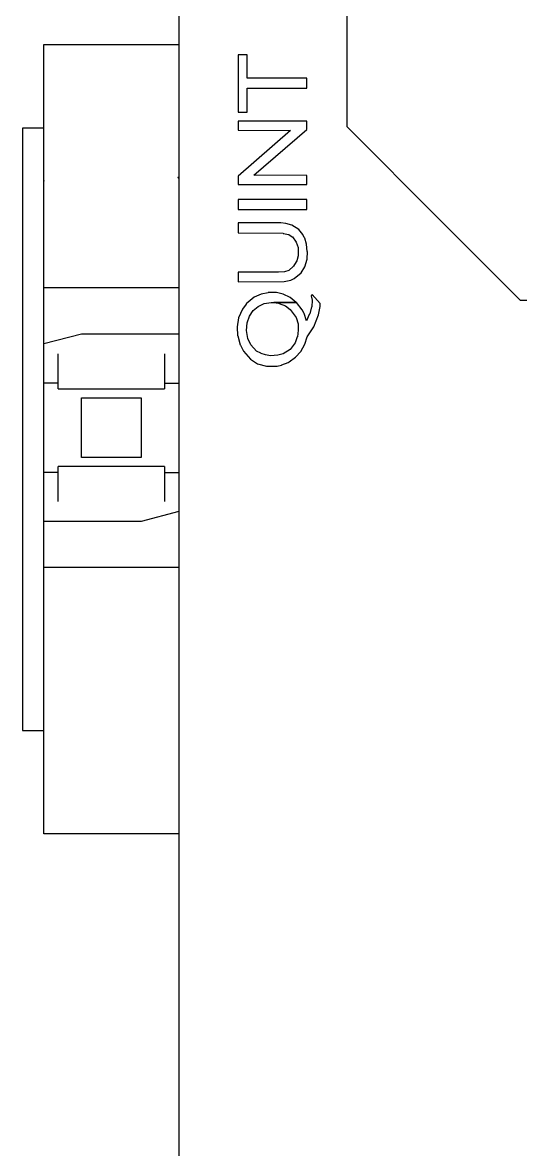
# Model space of a CAD drawing. Header units: inches. Extents: x -4 to 280, y -9 to 35.
# Drawn here: x 42.043 to 43.419, y 22.193 to 25.309 of the extents above; entities that cross this region are included whole.
import ezdxf

# ---------------------------------------------------------------- set-up
doc = ezdxf.new("R2010")
doc.units = ezdxf.units.IN
doc.header["$LTSCALE"] = 0.5
doc.header["$MEASUREMENT"] = 0
doc.linetypes.add('DOT', pattern=[0.25, 0, -0.25])
doc.layers.add('1', color=7, linetype='Continuous')
doc.layers.add('LAYER_1_0', color=160, linetype='Continuous')

# ---------------------------------------------------------------- blocks, each defined once
blk = doc.blocks.new('c2938581')
at = {"layer": '1', "color": 7}
blk.add_circle((0, 0), 0.035312, dxfattribs=at)
at = {"layer": 'LAYER_1_0', "color": 1}
for p, q in [((0.024805, 48.975133), (0.024805, -81.251544)), ((11.81151, 35.711515), (11.81151, 3.590823)), ((4.184585, 8.631687), (4.184585, 4.599202)), ((4.815727, 8.631687), (4.184585, 8.631687)), ((4.815727, 6.99251), (4.815727, 8.631687)), ((9.006169, 6.99251), (4.815727, 6.99251)), ((9.006169, 6.291089), (9.006169, 6.99251)), ((4.815727, 4.599202), (4.815727, 6.291089)), ((4.815727, 6.291089), (9.006169, 6.291089)), ((4.184585, 4.599202), (4.815727, 4.599202)), ((4.184585, 3.968061), (4.184585, 3.327962)), ((9.006169, 3.968061), (4.184585, 3.968061)), ((9.006169, 3.371715), (9.006169, 3.968061)), ((4.184585, 3.327962), (7.866531, 3.31935)), ((7.866531, 3.31935), (4.184585, 0.101975)), ((5.289255, 0.163298), (9.006169, 3.371715)), ((11.81151, 3.590823), (11.81151, 3.590823)), ((11.81151, 3.590823), (18.403872, -3.001367)), ((4.184585, 0.101975), (4.184585, -0.485414)), ((9.006169, 0.145728), (5.289255, 0.163298)), ((9.006169, -0.485414), (9.006169, 0.145728)), ((4.184585, -0.485414), (9.006169, -0.485414)), ((4.184585, -1.537546), (4.184585, -2.23001)), ((9.006169, -1.537546), (4.184585, -1.537546)), ((4.184585, -1.537546), (4.184585, -2.23001)), ((9.006169, -1.537546), (4.184585, -1.537546)), ((9.006169, -2.23001), (9.006169, -1.537546)), ((9.006169, -2.23001), (9.006169, -1.537546)), ((4.184585, -2.23001), (9.006169, -2.23001)), ((4.184585, -2.23001), (9.006169, -2.23001)), ((18.403872, -3.001367), (23.996985, -8.61205)), ((4.184585, -3.18568), (4.184585, -3.886757)), ((7.18268, -3.18568), (4.184585, -3.18568)), ((4.184585, -3.886757), (7.340637, -3.895714)), ((7.53339, -3.220475), (7.18268, -3.18568)), ((7.340637, -3.895714), (7.340637, -3.913284)), ((7.340637, -3.913284), (7.743886, -3.992177)), ((7.954209, -3.334508), (7.53339, -3.220475)), ((8.445135, -3.650079), (7.954209, -3.334508)), ((8.725738, -3.983219), (8.445135, -3.650079)), ((7.743886, -3.992177), (7.989349, -4.158575)), ((7.989349, -4.158575), (8.006746, -4.158575)), ((8.006746, -4.158575), (8.269779, -4.544425)), ((8.269779, -4.544425), (8.392597, -4.912706)), ((8.830813, -4.202327), (8.725738, -3.983219)), ((8.865953, -4.255037), (8.830813, -4.202327)), ((8.988599, -4.667071), (8.865953, -4.255037)), ((9.041309, -5.18418), (8.988599, -4.667071)), ((8.988599, -4.667071), (8.988599, -4.667071)), ((8.392597, -5.49975), (8.304919, -5.850461)), ((8.392597, -4.912706), (8.409995, -5.49975)), ((8.409995, -5.49975), (8.392597, -5.49975)), ((9.041309, -5.719203), (9.058879, -5.18418)), ((9.058879, -5.18418), (9.041309, -5.18418)), ((8.077026, -6.218742), (7.743886, -6.5257)), ((8.252209, -5.920741), (8.077026, -6.218742)), ((8.304919, -5.850461), (8.252209, -5.920741)), ((8.62049, -6.683485), (8.865953, -6.262495)), ((8.865953, -6.262495), (9.041309, -5.719203)), ((7.024894, -6.630775), (4.184585, -6.630775)), ((4.184585, -6.630775), (4.184585, -7.314627)), ((7.445713, -6.613205), (7.024894, -6.630775)), ((7.743886, -6.5257), (7.445713, -6.613205)), ((7.884101, -7.191981), (8.129564, -7.086561)), ((8.129564, -7.086561), (8.62049, -6.683485)), ((4.184585, -7.314627), (7.428143, -7.297057)), ((7.428143, -7.297057), (7.884101, -7.209207)), ((7.884101, -7.209207), (7.884101, -7.191981)), ((5.306653, -8.392942), (4.745619, -8.85734)), ((5.797579, -8.191059), (5.306653, -8.392942)), ((6.288505, -8.085984), (5.797579, -8.182446)), ((5.797579, -8.182446), (5.797579, -8.191059)), ((6.884679, -8.077026), (6.288505, -8.077026)), ((6.288505, -8.077026), (6.288505, -8.085984)), ((7.340637, -8.182446), (6.884679, -8.077026)), ((7.848961, -8.419124), (7.340637, -8.182446)), ((8.269779, -8.760878), (7.848961, -8.419124)), ((9.374449, -8.217586), (9.304342, -8.305092)), ((9.304342, -8.305092), (9.321739, -8.305092)), ((9.321739, -8.305092), (9.374449, -8.59448)), ((9.374449, -8.59448), (9.356879, -9.076449)), ((9.935483, -8.848728), (9.374449, -8.217586)), ((23.996985, -8.61205), (53.101668, -8.61205)), ((4.482586, -9.225621), (4.219725, -9.84815)), ((4.745619, -8.883523), (4.482586, -9.225621)), ((4.745619, -8.85734), (4.745619, -8.883523)), ((4.973512, -9.72516), (5.236545, -9.339654)), ((5.236545, -9.339654), (5.587256, -9.050266)), ((5.587256, -9.050266), (6.008074, -8.848728)), ((6.008074, -8.848728), (6.51657, -8.760878)), ((6.51657, -8.760878), (8.269779, -8.760878)), ((6.691753, -8.760878), (6.691753, -8.778448)), ((8.287349, -8.760878), (6.691753, -8.760878)), ((6.691753, -8.778448), (7.024894, -8.813588)), ((7.024894, -8.813588), (7.077604, -8.839771)), ((7.077604, -8.839771), (7.51582, -9.006513)), ((7.51582, -9.006513), (7.848961, -9.269374)), ((7.848961, -9.269374), (8.252209, -9.81301)), ((8.690598, -9.278331), (8.287349, -8.760878)), ((8.795846, -9.506052), (8.690598, -9.278331)), ((9.339309, -9.076449), (9.216664, -9.558762)), ((9.356879, -9.076449), (9.339309, -9.076449)), ((9.830235, -9.637655), (9.953053, -9.041653)), ((9.953053, -8.848728), (9.935483, -8.848728)), ((9.953053, -9.041653), (9.953053, -8.848728)), ((4.219725, -9.84815), (4.114478, -10.470334)), ((4.763189, -10.733539), (4.815727, -10.207473)), ((4.815727, -10.207473), (4.973512, -9.72516)), ((4.815727, -10.207473), (4.815727, -10.207473)), ((8.252209, -9.81301), (8.392597, -10.277409)), ((8.392597, -10.277409), (8.409995, -10.71597)), ((8.830813, -9.549805), (8.795846, -9.506052)), ((8.988599, -10.058301), (8.830813, -9.549805)), ((9.181524, -9.602515), (8.988599, -10.058301)), ((9.216664, -9.558762), (9.181524, -9.602515)), ((9.497095, -10.470334), (9.830235, -9.637655)), ((4.114478, -10.470334), (4.149618, -11.119046)), ((4.868437, -11.303358), (4.763189, -10.733539)), ((8.409995, -10.71597), (8.357457, -11.180368)), ((8.409995, -10.71597), (8.409995, -10.71597)), ((9.041309, -11.180368), (9.497095, -10.470334)), ((4.149618, -11.119046), (4.167015, -11.119046)), ((4.167015, -11.119046), (4.324801, -11.741574)), ((4.324801, -11.741574), (4.342371, -11.767757)), ((4.342371, -11.767757), (4.552866, -12.188748)), ((5.07876, -11.750187), (4.868437, -11.303358)), ((5.482008, -12.179791), (5.07876, -11.750187)), ((8.199672, -11.601359), (7.848961, -12.066102)), ((8.339887, -11.180368), (8.199672, -11.601359)), ((8.357457, -11.180368), (8.339887, -11.180368)), ((8.58535, -12.214931), (8.865953, -11.706434)), ((8.865953, -11.706434), (9.041309, -11.180368)), ((4.552866, -12.188748), (5.06119, -12.749609)), ((5.780181, -12.320006), (5.482008, -12.179791)), ((5.815149, -12.346533), (5.780181, -12.320006)), ((6.113322, -12.442996), (5.815149, -12.346533)), ((6.113322, -12.451609), (6.113322, -12.442996)), ((6.46386, -12.504319), (6.113322, -12.451609)), ((6.972356, -12.478136), (6.46386, -12.512931)), ((6.46386, -12.512931), (6.46386, -12.504319)), ((7.340637, -12.372716), (6.972356, -12.478136)), ((7.848961, -12.066102), (7.340637, -12.372716)), ((7.761283, -12.942535), (8.217242, -12.618351)), ((8.217242, -12.618351), (8.58535, -12.214931)), ((5.06119, -12.749609), (5.552116, -13.06518)), ((5.552116, -13.06518), (6.18343, -13.240535)), ((6.18343, -13.240535), (6.919819, -13.240535)), ((6.919819, -13.231923), (7.23539, -13.179213)), ((6.919819, -13.240535), (6.919819, -13.231923)), ((7.23539, -13.179213), (7.25296, -13.15303)), ((7.25296, -13.15303), (7.708746, -12.977675)), ((7.708746, -12.977675), (7.761283, -12.942535))]:
    blk.add_line(p, q, dxfattribs=at)
blk = doc.blocks.new('UK END_STOP')
at = {"layer": '1', "color": 7}
for p, q in [((0, 1.0909), (0.3728, 1.0909)), ((0, -1.0909), (0, 1.0909)), ((0.3728, 1.0909), (0.3728, -1.0909)), ((0.3728, 0.4179), (0, 0.4179)), ((0.104, 0.2904), (0, 0.2631)), ((0.3728, 0.2904), (0.104, 0.2904)), ((0.0392, 0.1389), (0.0392, 0.2354)), ((0.3335, 0.2354), (0.3335, 0.1389)), ((0.0392, 0.155), (0, 0.155)), ((0.0392, 0.1389), (0.3335, 0.1389)), ((0.3335, 0.155), (0.3728, 0.155)), ((0.104, 0.1138), (0.2688, 0.1138)), ((0.104, -0.051), (0.104, 0.1138)), ((0.2688, 0.1138), (0.2688, -0.051)), ((0.2688, -0.051), (0.104, -0.051)), ((0.0392, -0.0922), (0, -0.0922)), ((0.3335, -0.0761), (0.0392, -0.0761)), ((0.0392, -0.1726), (0.0392, -0.0761)), ((0.3335, -0.0761), (0.3335, -0.1726)), ((0.3335, -0.0922), (0.3728, -0.0922)), ((0.3728, -0.2003), (0.2688, -0.2276)), ((0.2688, -0.2276), (0, -0.2276)), ((0.3728, -0.3551), (0, -0.3551)), ((0.3728, -1.0909), (0, -1.0909))]:
    blk.add_line(p, q, dxfattribs=at)
at = {"layer": '1', "color": 7, "linetype": 'DOT'}
blk.add_point((0, 0.7142), dxfattribs=at)

msp = doc.modelspace()

# ---------------------------------------------------------------- linework, layer by layer
at = {"layer": '1', "color": 7}
msp.add_lwpolyline([(42.04323, 25.01695), (42.04323, 23.35134), (42.10244, 23.35134), (42.10244, 25.01695)], close=True, dxfattribs=at)

# ---------------------------------------------------------------- block references
at = {"xscale": 0.0393699999999626, "yscale": 0.0393699999999626, "zscale": 0.0393699999999626}
msp.add_blockref('c2938581', (42.47425, 24.87988), dxfattribs=at)
msp.add_blockref('UK END_STOP', (42.10244, 24.15701))

doc.saveas('drawing.dxf')
